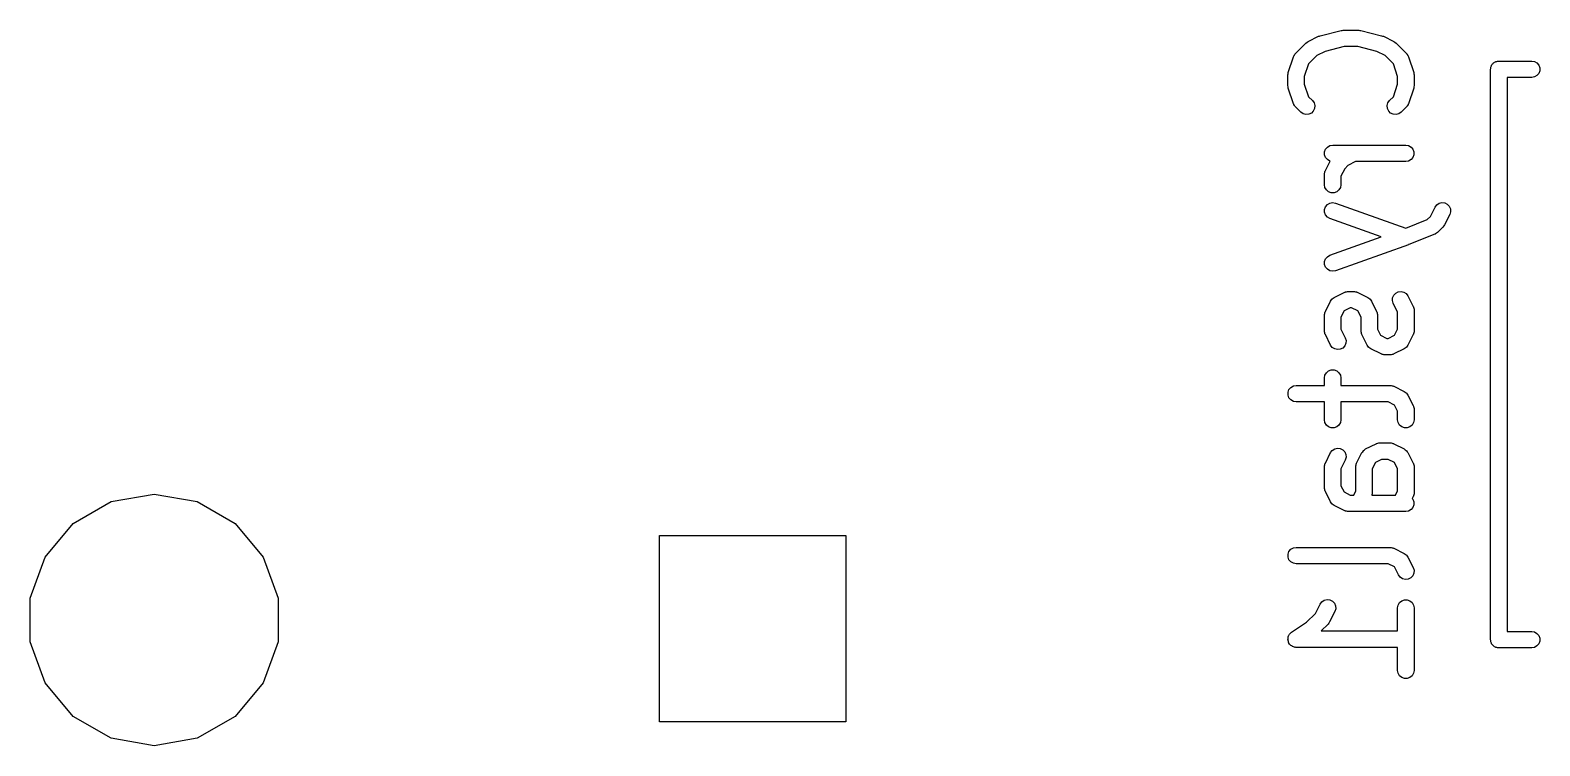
# Model space of a CAD drawing. Extents: x 17 to 274, y -105 to -6.
# Drawn here: x 99.41 to 113.17, y -56.07 to -49.54 of the extents above; entities that cross this region are included whole.
import ezdxf

# ---------------------------------------------------------------- set-up
doc = ezdxf.new("R2010")
doc.units = 0
doc.header["$MEASUREMENT"] = 0
doc.layers.add('BLACK', color=7, linetype='CONTINUOUS')

msp = doc.modelspace()

# ---------------------------------------------------------------- linework, layer by layer
at = {"layer": 'Black'}
for p, q in [((111.172, -49.5939), (111.363, -49.5463)), ((111.363, -49.5463), (111.372, -49.5456)), ((111.372, -49.5456), (111.381, -49.544)), ((111.381, -49.544), (111.524, -49.544)), ((111.524, -49.544), (111.533, -49.5456)), ((111.533, -49.5456), (111.542, -49.5463)), ((111.542, -49.5463), (111.732, -49.5939)), ((110.947, -49.7565), (111.042, -49.6613)), ((111.042, -49.6613), (111.052, -49.6544)), ((111.052, -49.6544), (111.062, -49.6472)), ((111.062, -49.6472), (111.157, -49.5996)), ((111.157, -49.5996), (111.165, -49.5972)), ((111.165, -49.5972), (111.172, -49.5939)), ((111.732, -49.5939), (111.74, -49.5972)), ((111.74, -49.5972), (111.748, -49.5996)), ((111.748, -49.5996), (111.843, -49.6472)), ((111.843, -49.6472), (111.853, -49.6544)), ((111.853, -49.6544), (111.863, -49.6613)), ((111.863, -49.6613), (111.958, -49.7565)), ((110.881, -49.9287), (110.929, -49.7858)), ((110.929, -49.7858), (110.931, -49.782)), ((110.931, -49.782), (110.932, -49.7778)), ((110.932, -49.7778), (110.937, -49.7706)), ((110.937, -49.7706), (110.941, -49.7629)), ((110.941, -49.7629), (110.944, -49.76)), ((110.944, -49.76), (110.947, -49.7565)), ((111.14, -49.7759), (111.066, -49.85)), ((111.217, -49.7374), (111.14, -49.7759)), ((111.39, -49.694), (111.217, -49.7374)), ((111.515, -49.694), (111.39, -49.694)), ((111.688, -49.7374), (111.515, -49.694)), ((111.765, -49.7759), (111.688, -49.7374)), ((111.839, -49.85), (111.765, -49.7759)), ((111.958, -49.7565), (111.96, -49.76)), ((111.96, -49.76), (111.964, -49.7629)), ((111.964, -49.7629), (111.968, -49.7706)), ((111.968, -49.7706), (111.973, -49.7778)), ((111.973, -49.7778), (111.974, -49.782)), ((111.974, -49.782), (111.976, -49.7858)), ((111.976, -49.7858), (112.024, -49.9287)), ((112.794, -49.8261), (112.8, -49.825)), ((112.8, -49.825), (113.1, -49.825)), ((113.1, -49.825), (113.126, -49.8295)), ((110.877, -49.9524), (110.879, -49.9405)), ((110.877, -50.0476), (110.877, -49.9524)), ((110.879, -49.9405), (110.881, -49.9287)), ((111.066, -49.85), (111.027, -49.9646)), ((111.877, -49.9646), (111.839, -49.85)), ((112.024, -49.9287), (112.025, -49.9405)), ((112.025, -49.9405), (112.027, -49.9524)), ((112.027, -49.9524), (112.027, -50.0476)), ((112.725, -49.9), (112.726, -49.8935)), ((112.725, -55.1), (112.725, -49.9)), ((112.726, -49.887), (112.728, -49.8808)), ((112.726, -49.8935), (112.726, -49.887)), ((112.728, -49.8808), (112.73, -49.8743)), ((112.73, -49.8743), (112.733, -49.8687)), ((112.733, -49.8687), (112.735, -49.8625)), ((112.735, -49.8625), (112.739, -49.8575)), ((112.739, -49.8575), (112.743, -49.8518)), ((112.743, -49.8518), (112.748, -49.8476)), ((112.748, -49.8476), (112.752, -49.8425)), ((112.752, -49.8425), (112.757, -49.8393)), ((112.757, -49.8393), (112.762, -49.835)), ((112.762, -49.835), (112.769, -49.8328)), ((112.769, -49.8328), (112.774, -49.8295)), ((112.774, -49.8295), (112.781, -49.8284)), ((112.781, -49.8284), (112.787, -49.8261)), ((112.787, -49.8261), (112.794, -49.8261)), ((113.126, -49.8295), (113.148, -49.8425)), ((113.148, -49.9575), (113.126, -49.9705)), ((113.148, -49.8425), (113.165, -49.8625)), ((113.165, -49.9375), (113.148, -49.9575)), ((113.165, -49.8625), (113.174, -49.887)), ((113.174, -49.913), (113.165, -49.9375)), ((113.174, -49.887), (113.174, -49.913)), ((110.879, -50.0595), (110.877, -50.0476)), ((110.881, -50.0713), (110.879, -50.0595)), ((110.929, -50.2142), (110.881, -50.0713)), ((111.027, -49.9646), (111.027, -50.0354)), ((111.027, -50.0354), (111.066, -50.15)), ((111.839, -50.15), (111.877, -50.0354)), ((111.877, -50.0354), (111.877, -49.9646)), ((112.024, -50.0713), (111.976, -50.2142)), ((112.025, -50.0595), (112.024, -50.0713)), ((112.027, -50.0476), (112.025, -50.0595)), ((113.1, -49.975), (112.875, -49.975)), ((112.875, -49.975), (112.875, -55.025)), ((113.126, -49.9705), (113.1, -49.975)), ((110.931, -50.218), (110.929, -50.2142)), ((110.932, -50.2222), (110.931, -50.218)), ((110.937, -50.2294), (110.932, -50.2222)), ((110.941, -50.2371), (110.937, -50.2294)), ((110.944, -50.24), (110.941, -50.2371)), ((111.066, -50.15), (111.101, -50.1851)), ((111.101, -50.1851), (111.116, -50.2064)), ((111.116, -50.2064), (111.122, -50.2316)), ((111.122, -50.2316), (111.12, -50.2575)), ((111.782, -50.2316), (111.789, -50.2064)), ((111.785, -50.2575), (111.782, -50.2316)), ((111.789, -50.2064), (111.804, -50.1851)), ((111.804, -50.1851), (111.839, -50.15)), ((111.964, -50.2371), (111.96, -50.24)), ((111.968, -50.2294), (111.964, -50.2371)), ((111.973, -50.2222), (111.968, -50.2294)), ((111.974, -50.218), (111.973, -50.2222)), ((111.976, -50.2142), (111.974, -50.218)), ((110.947, -50.2435), (110.944, -50.24)), ((110.995, -50.2911), (110.947, -50.2435)), ((111.016, -50.3061), (110.995, -50.2911)), ((111.041, -50.3128), (111.016, -50.3061)), ((111.067, -50.3105), (111.041, -50.3128)), ((111.091, -50.2995), (111.067, -50.3105)), ((111.109, -50.2811), (111.091, -50.2995)), ((111.12, -50.2575), (111.109, -50.2811)), ((111.796, -50.2811), (111.785, -50.2575)), ((111.814, -50.2995), (111.796, -50.2811)), ((111.838, -50.3105), (111.814, -50.2995)), ((111.864, -50.3128), (111.838, -50.3105)), ((111.889, -50.3061), (111.864, -50.3128)), ((111.91, -50.2911), (111.889, -50.3061)), ((111.958, -50.2435), (111.91, -50.2911)), ((111.96, -50.24), (111.958, -50.2435)), ((111.212, -50.6536), (111.221, -50.6292)), ((111.221, -50.6292), (111.238, -50.6092)), ((111.238, -50.6092), (111.26, -50.5962)), ((111.26, -50.5962), (111.286, -50.5917)), ((111.286, -50.5917), (111.952, -50.5917)), ((111.952, -50.5917), (111.978, -50.5962)), ((111.978, -50.5962), (112.001, -50.6092)), ((112.001, -50.6092), (112.017, -50.6292)), ((112.017, -50.6292), (112.026, -50.6536)), ((111.212, -50.6797), (111.212, -50.6536)), ((111.221, -50.7042), (111.212, -50.6797)), ((111.219, -50.8236), (111.262, -50.7374)), ((111.238, -50.7241), (111.221, -50.7042)), ((111.26, -50.7371), (111.238, -50.7241)), ((111.262, -50.7374), (111.26, -50.7371)), ((111.425, -50.7759), (111.395, -50.8063)), ((111.494, -50.7417), (111.425, -50.7759)), ((111.952, -50.7417), (111.494, -50.7417)), ((111.978, -50.7371), (111.952, -50.7417)), ((112.001, -50.7241), (111.978, -50.7371)), ((112.017, -50.7042), (112.001, -50.7241)), ((112.026, -50.6797), (112.017, -50.7042)), ((112.026, -50.6536), (112.026, -50.6797)), ((111.211, -50.8486), (111.214, -50.8401)), ((111.211, -50.8529), (111.211, -50.8486)), ((111.211, -50.8571), (111.211, -50.8529)), ((111.211, -50.9524), (111.211, -50.8571)), ((111.214, -50.8401), (111.215, -50.8315)), ((111.215, -50.8315), (111.217, -50.8277)), ((111.217, -50.8277), (111.219, -50.8236)), ((111.395, -50.8063), (111.361, -50.8748)), ((111.361, -50.8748), (111.361, -50.9524)), ((111.215, -50.978), (111.211, -50.9524)), ((111.228, -51.0006), (111.215, -50.978)), ((111.248, -51.0173), (111.228, -51.0006)), ((111.273, -51.0262), (111.248, -51.0173)), ((111.299, -51.0262), (111.273, -51.0262)), ((111.323, -51.0173), (111.299, -51.0262)), ((111.343, -51.0006), (111.323, -51.0173)), ((111.356, -50.978), (111.343, -51.0006)), ((111.361, -50.9524), (111.356, -50.978)), ((111.212, -51.1779), (111.221, -51.1534)), ((111.212, -51.2039), (111.212, -51.1779)), ((111.221, -51.1534), (111.237, -51.1333)), ((111.237, -51.1333), (111.26, -51.1202)), ((111.26, -51.1202), (111.285, -51.1155)), ((111.285, -51.1155), (111.311, -51.1198)), ((111.311, -51.1198), (111.951, -51.3484)), ((112.176, -51.2413), (112.219, -51.1569)), ((112.219, -51.1569), (112.234, -51.136)), ((112.234, -51.136), (112.256, -51.1217)), ((112.256, -51.1217), (112.281, -51.1156)), ((112.281, -51.1156), (112.307, -51.1186)), ((112.307, -51.1186), (112.33, -51.1302)), ((112.33, -51.1302), (112.348, -51.1492)), ((112.348, -51.1492), (112.359, -51.1731)), ((112.36, -51.1991), (112.353, -51.224)), ((112.359, -51.1731), (112.36, -51.1991)), ((111.221, -51.2284), (111.212, -51.2039)), ((111.238, -51.2482), (111.221, -51.2284)), ((111.26, -51.2611), (111.238, -51.2482)), ((111.729, -51.4286), (111.26, -51.2611)), ((111.951, -51.3484), (112.148, -51.2694)), ((112.148, -51.2694), (112.176, -51.2413)), ((112.291, -51.3387), (112.244, -51.3864)), ((112.298, -51.3289), (112.291, -51.3387)), ((112.305, -51.3193), (112.298, -51.3289)), ((112.353, -51.224), (112.305, -51.3193)), ((111.26, -51.596), (111.729, -51.4286)), ((112.218, -51.403), (111.98, -51.4982)), ((112.22, -51.4019), (112.218, -51.403)), ((112.222, -51.4013), (112.22, -51.4019)), ((112.231, -51.395), (112.222, -51.4013)), ((112.24, -51.3892), (112.231, -51.395)), ((112.242, -51.3876), (112.24, -51.3892)), ((112.244, -51.3864), (112.242, -51.3876)), ((111.221, -51.6288), (111.238, -51.6089)), ((111.238, -51.6089), (111.26, -51.596)), ((111.978, -51.4992), (111.311, -51.7373)), ((111.979, -51.4984), (111.978, -51.4989)), ((111.978, -51.4989), (111.978, -51.499)), ((111.978, -51.499), (111.978, -51.4992)), ((111.98, -51.4982), (111.979, -51.4984)), ((111.212, -51.6532), (111.221, -51.6288)), ((111.212, -51.6792), (111.212, -51.6532)), ((111.221, -51.7038), (111.212, -51.6792)), ((111.237, -51.7238), (111.221, -51.7038)), ((111.26, -51.737), (111.237, -51.7238)), ((111.285, -51.7417), (111.26, -51.737)), ((111.311, -51.7373), (111.285, -51.7417)), ((111.219, -52.1093), (111.266, -52.0141)), ((111.266, -52.0141), (111.273, -52.0052)), ((111.273, -52.0052), (111.279, -51.9961)), ((111.279, -51.9961), (111.281, -51.9948)), ((111.281, -51.9948), (111.282, -51.9932)), ((111.282, -51.9932), (111.291, -51.9871)), ((111.291, -51.9871), (111.3, -51.9805)), ((111.3, -51.9805), (111.395, -51.9329)), ((111.395, -51.9329), (111.399, -51.9317)), ((111.399, -51.9317), (111.403, -51.9295)), ((111.403, -51.9295), (111.412, -51.928)), ((111.412, -51.928), (111.42, -51.9255)), ((111.42, -51.9255), (111.424, -51.9258)), ((111.424, -51.9258), (111.429, -51.925)), ((111.429, -51.925), (111.476, -51.925)), ((111.476, -51.925), (111.48, -51.9258)), ((111.48, -51.9258), (111.485, -51.9255)), ((111.485, -51.9255), (111.493, -51.928)), ((111.493, -51.928), (111.502, -51.9295)), ((111.502, -51.9295), (111.506, -51.9317)), ((111.506, -51.9317), (111.51, -51.9329)), ((111.51, -51.9329), (111.605, -51.9805)), ((111.605, -51.9805), (111.614, -51.9871)), ((111.614, -51.9871), (111.623, -51.9932)), ((111.623, -51.9932), (111.624, -51.9948)), ((111.624, -51.9948), (111.626, -51.9961)), ((111.626, -51.9961), (111.632, -52.0052)), ((111.632, -52.0052), (111.639, -52.0141)), ((111.639, -52.0141), (111.686, -52.1093)), ((111.83, -52.0086), (111.832, -51.9826)), ((111.838, -52.0335), (111.83, -52.0086)), ((111.832, -51.9826), (111.842, -51.9587)), ((111.842, -51.9587), (111.86, -51.9398)), ((111.86, -51.9398), (111.883, -51.9281)), ((111.883, -51.9281), (111.909, -51.9251)), ((111.909, -51.9251), (111.935, -51.9312)), ((111.935, -51.9312), (111.956, -51.9455)), ((111.956, -51.9455), (111.972, -51.9665)), ((111.972, -51.9665), (112.019, -52.0617)), ((111.211, -52.1343), (111.214, -52.1259)), ((111.211, -52.1386), (111.211, -52.1343)), ((111.211, -52.1429), (111.211, -52.1386)), ((111.211, -52.2857), (111.211, -52.1429)), ((111.214, -52.1259), (111.215, -52.1172)), ((111.215, -52.1172), (111.217, -52.1135)), ((111.217, -52.1135), (111.219, -52.1093)), ((111.389, -52.1035), (111.361, -52.1606)), ((111.361, -52.1606), (111.361, -52.268)), ((111.446, -52.075), (111.389, -52.1035)), ((111.458, -52.075), (111.446, -52.075)), ((111.516, -52.1035), (111.458, -52.075)), ((111.544, -52.1606), (111.516, -52.1035)), ((111.544, -52.2857), (111.544, -52.1606)), ((111.686, -52.1093), (111.687, -52.1135)), ((111.687, -52.1135), (111.69, -52.1172)), ((111.69, -52.1172), (111.691, -52.1259)), ((111.691, -52.1259), (111.694, -52.1343)), ((111.694, -52.1343), (111.693, -52.1386)), ((111.693, -52.1386), (111.694, -52.1429)), ((111.694, -52.1429), (111.694, -52.268)), ((111.877, -52.1129), (111.838, -52.0335)), ((111.877, -52.268), (111.877, -52.1129)), ((112.019, -52.0617), (112.021, -52.0658)), ((112.021, -52.0658), (112.023, -52.0696)), ((112.023, -52.0696), (112.024, -52.0782)), ((112.024, -52.0782), (112.027, -52.0867)), ((112.027, -52.0867), (112.027, -52.091)), ((112.027, -52.091), (112.027, -52.0952)), ((112.027, -52.0952), (112.027, -52.2857)), ((111.211, -52.29), (111.211, -52.2857)), ((111.211, -52.2943), (111.211, -52.29)), ((111.214, -52.3027), (111.211, -52.2943)), ((111.215, -52.3114), (111.214, -52.3027)), ((111.361, -52.268), (111.4, -52.3474)), ((111.545, -52.29), (111.544, -52.2857)), ((111.545, -52.2943), (111.545, -52.29)), ((111.547, -52.3027), (111.545, -52.2943)), ((111.549, -52.3114), (111.547, -52.3027)), ((111.694, -52.268), (111.723, -52.3251)), ((111.849, -52.3251), (111.877, -52.268)), ((112.024, -52.3027), (112.023, -52.3114)), ((112.027, -52.2943), (112.024, -52.3027)), ((112.027, -52.2857), (112.027, -52.29)), ((112.027, -52.29), (112.027, -52.2943)), ((111.217, -52.3151), (111.215, -52.3114)), ((111.219, -52.3193), (111.217, -52.3151)), ((111.266, -52.4145), (111.219, -52.3193)), ((111.282, -52.4354), (111.266, -52.4145)), ((111.304, -52.4498), (111.282, -52.4354)), ((111.396, -52.4223), (111.378, -52.4412)), ((111.406, -52.3984), (111.396, -52.4223)), ((111.4, -52.3474), (111.408, -52.3724)), ((111.408, -52.3724), (111.406, -52.3984)), ((111.551, -52.3151), (111.549, -52.3114)), ((111.552, -52.3193), (111.551, -52.3151)), ((111.6, -52.4145), (111.552, -52.3193)), ((111.606, -52.4233), (111.6, -52.4145)), ((111.612, -52.4325), (111.606, -52.4233)), ((111.614, -52.4338), (111.612, -52.4325)), ((111.615, -52.4354), (111.614, -52.4338)), ((111.624, -52.4415), (111.615, -52.4354)), ((111.723, -52.3251), (111.78, -52.3536)), ((111.78, -52.3536), (111.792, -52.3536)), ((111.792, -52.3536), (111.849, -52.3251)), ((111.956, -52.4354), (111.947, -52.4415)), ((111.958, -52.4338), (111.956, -52.4354)), ((111.959, -52.4325), (111.958, -52.4338)), ((111.965, -52.4233), (111.959, -52.4325)), ((111.972, -52.4145), (111.965, -52.4233)), ((112.019, -52.3193), (111.972, -52.4145)), ((112.021, -52.3151), (112.019, -52.3193)), ((112.023, -52.3114), (112.021, -52.3151)), ((111.329, -52.4558), (111.304, -52.4498)), ((111.355, -52.4528), (111.329, -52.4558)), ((111.378, -52.4412), (111.355, -52.4528)), ((111.633, -52.448), (111.624, -52.4415)), ((111.728, -52.4957), (111.633, -52.448)), ((111.733, -52.4969), (111.728, -52.4957)), ((111.736, -52.499), (111.733, -52.4969)), ((111.745, -52.5006), (111.736, -52.499)), ((111.753, -52.5031), (111.745, -52.5006)), ((111.758, -52.5028), (111.753, -52.5031)), ((111.762, -52.5036), (111.758, -52.5028)), ((111.81, -52.5036), (111.762, -52.5036)), ((111.814, -52.5028), (111.81, -52.5036)), ((111.818, -52.5031), (111.814, -52.5028)), ((111.827, -52.5006), (111.818, -52.5031)), ((111.835, -52.499), (111.827, -52.5006)), ((111.839, -52.4969), (111.835, -52.499)), ((111.843, -52.4957), (111.839, -52.4969)), ((111.938, -52.448), (111.843, -52.4957)), ((111.947, -52.4415), (111.938, -52.448)), ((111.211, -52.7143), (111.215, -52.6886)), ((111.211, -52.7821), (111.211, -52.7143)), ((111.215, -52.6886), (111.228, -52.6661)), ((111.228, -52.6661), (111.248, -52.6493)), ((111.248, -52.6493), (111.273, -52.6404)), ((111.273, -52.6404), (111.299, -52.6404)), ((111.299, -52.6404), (111.323, -52.6493)), ((111.323, -52.6493), (111.343, -52.6661)), ((111.343, -52.6661), (111.356, -52.6886)), ((111.356, -52.6886), (111.361, -52.7143)), ((111.361, -52.7143), (111.361, -52.7821)), ((110.879, -52.8441), (110.887, -52.8196)), ((110.879, -52.8702), (110.879, -52.8441)), ((110.887, -52.8196), (110.904, -52.7997)), ((110.904, -52.7997), (110.927, -52.7867)), ((110.927, -52.7867), (110.952, -52.7821)), ((110.952, -52.7821), (111.211, -52.7821)), ((111.361, -52.7821), (111.81, -52.7821)), ((111.81, -52.7821), (111.814, -52.7829)), ((111.814, -52.7829), (111.818, -52.7826)), ((111.818, -52.7826), (111.827, -52.7851)), ((111.827, -52.7851), (111.835, -52.7867)), ((111.835, -52.7867), (111.839, -52.7888)), ((111.839, -52.7888), (111.843, -52.7901)), ((111.843, -52.7901), (111.938, -52.8377)), ((111.938, -52.8377), (111.947, -52.8442)), ((111.947, -52.8442), (111.956, -52.8503)), ((111.956, -52.8503), (111.958, -52.852)), ((111.958, -52.852), (111.959, -52.8532)), ((111.959, -52.8532), (111.965, -52.8624)), ((110.887, -52.8946), (110.879, -52.8702)), ((110.904, -52.9146), (110.887, -52.8946)), ((110.927, -52.9276), (110.904, -52.9146)), ((110.952, -52.9321), (110.927, -52.9276)), ((111.211, -52.9321), (110.952, -52.9321)), ((111.211, -53.0952), (111.211, -52.9321)), ((111.792, -52.9321), (111.361, -52.9321)), ((111.361, -52.9321), (111.361, -53.0952)), ((111.849, -52.9607), (111.792, -52.9321)), ((111.877, -53.0177), (111.849, -52.9607)), ((111.965, -52.8624), (111.972, -52.8712)), ((111.972, -52.8712), (112.019, -52.9665)), ((112.019, -52.9665), (112.021, -52.9706)), ((112.021, -52.9706), (112.023, -52.9743)), ((112.023, -52.9743), (112.024, -52.983)), ((112.024, -52.983), (112.027, -52.9914)), ((111.215, -53.1209), (111.211, -53.0952)), ((111.228, -53.1434), (111.215, -53.1209)), ((111.356, -53.1209), (111.343, -53.1434)), ((111.361, -53.0952), (111.356, -53.1209)), ((111.877, -53.0952), (111.877, -53.0177)), ((111.882, -53.1209), (111.877, -53.0952)), ((111.895, -53.1434), (111.882, -53.1209)), ((112.023, -53.1209), (112.01, -53.1434)), ((112.027, -53.0952), (112.023, -53.1209)), ((112.027, -52.9914), (112.027, -52.9957)), ((112.027, -52.9957), (112.027, -53)), ((112.027, -53), (112.027, -53.0952)), ((111.248, -53.1602), (111.228, -53.1434)), ((111.273, -53.1691), (111.248, -53.1602)), ((111.299, -53.1691), (111.273, -53.1691)), ((111.323, -53.1602), (111.299, -53.1691)), ((111.343, -53.1434), (111.323, -53.1602)), ((111.915, -53.1602), (111.895, -53.1434)), ((111.939, -53.1691), (111.915, -53.1602)), ((111.965, -53.1691), (111.939, -53.1691)), ((111.99, -53.1602), (111.965, -53.1691)), ((112.01, -53.1434), (111.99, -53.1602)), ((111.219, -53.4903), (111.266, -53.395)), ((111.266, -53.395), (111.282, -53.3741)), ((111.282, -53.3741), (111.304, -53.3598)), ((111.304, -53.3598), (111.329, -53.3537)), ((111.329, -53.3537), (111.355, -53.3567)), ((111.355, -53.3567), (111.378, -53.3683)), ((111.378, -53.3683), (111.396, -53.3872)), ((111.396, -53.3872), (111.406, -53.4111)), ((111.504, -53.4903), (111.552, -53.395)), ((111.552, -53.395), (111.559, -53.3862)), ((111.559, -53.3862), (111.565, -53.377)), ((111.565, -53.377), (111.566, -53.3758)), ((111.566, -53.3758), (111.567, -53.3741)), ((111.567, -53.3741), (111.577, -53.368)), ((111.577, -53.368), (111.586, -53.3615)), ((111.586, -53.3615), (111.681, -53.3139)), ((111.681, -53.3139), (111.685, -53.3126)), ((111.685, -53.3126), (111.689, -53.3105)), ((111.689, -53.3105), (111.697, -53.3089)), ((111.697, -53.3089), (111.706, -53.3064)), ((111.706, -53.3064), (111.71, -53.3067)), ((111.71, -53.3067), (111.714, -53.306)), ((111.714, -53.306), (111.81, -53.306)), ((111.81, -53.306), (111.814, -53.3067)), ((111.814, -53.3067), (111.818, -53.3064)), ((111.818, -53.3064), (111.827, -53.3089)), ((111.827, -53.3089), (111.835, -53.3105)), ((111.835, -53.3105), (111.839, -53.3126)), ((111.839, -53.3126), (111.843, -53.3139)), ((111.843, -53.3139), (111.938, -53.3615)), ((111.938, -53.3615), (111.947, -53.368)), ((111.947, -53.368), (111.956, -53.3741)), ((111.956, -53.3741), (111.958, -53.3758)), ((111.958, -53.3758), (111.959, -53.377)), ((111.959, -53.377), (111.965, -53.3862)), ((111.965, -53.3862), (111.972, -53.395)), ((111.972, -53.395), (112.019, -53.4903)), ((111.211, -53.5152), (111.214, -53.5068)), ((111.211, -53.5196), (111.211, -53.5152)), ((111.211, -53.5238), (111.211, -53.5196)), ((111.211, -53.7143), (111.211, -53.5238)), ((111.214, -53.5068), (111.215, -53.4982)), ((111.215, -53.4982), (111.217, -53.4944)), ((111.217, -53.4944), (111.219, -53.4903)), ((111.4, -53.4621), (111.361, -53.5415)), ((111.361, -53.5415), (111.361, -53.6966)), ((111.408, -53.4371), (111.4, -53.4621)), ((111.406, -53.4111), (111.408, -53.4371)), ((111.496, -53.5238), (111.497, -53.5196)), ((111.496, -53.7442), (111.496, -53.5238)), ((111.497, -53.5152), (111.499, -53.5068)), ((111.497, -53.5196), (111.497, -53.5152)), ((111.499, -53.5068), (111.501, -53.4982)), ((111.501, -53.4982), (111.503, -53.4944)), ((111.503, -53.4944), (111.504, -53.4903)), ((111.675, -53.4845), (111.646, -53.5415)), ((111.646, -53.5415), (111.646, -53.7619)), ((111.732, -53.456), (111.675, -53.4845)), ((111.792, -53.456), (111.732, -53.456)), ((111.849, -53.4845), (111.792, -53.456)), ((111.877, -53.5415), (111.849, -53.4845)), ((111.877, -53.7442), (111.877, -53.5415)), ((112.019, -53.4903), (112.021, -53.4944)), ((112.021, -53.4944), (112.023, -53.4982)), ((112.023, -53.4982), (112.024, -53.5068)), ((112.024, -53.5068), (112.027, -53.5152)), ((112.027, -53.5152), (112.027, -53.5195)), ((112.027, -53.5195), (112.027, -53.5238)), ((112.027, -53.5238), (112.027, -53.7619)), ((100.148, -53.8418), (100.54, -53.7726)), ((100.54, -53.7726), (100.932, -53.8418)), ((111.211, -53.7185), (111.211, -53.7143)), ((111.211, -53.7229), (111.211, -53.7185)), ((111.214, -53.7313), (111.211, -53.7229)), ((111.215, -53.7399), (111.214, -53.7313)), ((111.217, -53.7437), (111.215, -53.7399)), ((111.219, -53.7478), (111.217, -53.7437)), ((111.266, -53.8431), (111.219, -53.7478)), ((111.361, -53.6966), (111.389, -53.7536)), ((111.389, -53.7536), (111.446, -53.7821)), ((111.446, -53.7821), (111.477, -53.7821)), ((111.477, -53.7821), (111.496, -53.7442)), ((111.646, -53.7705), (111.643, -53.7789)), ((111.643, -53.7789), (111.643, -53.7821)), ((111.643, -53.7821), (111.858, -53.7821)), ((111.646, -53.7619), (111.646, -53.7662)), ((111.646, -53.7662), (111.646, -53.7705)), ((111.858, -53.7821), (111.877, -53.7442)), ((112.019, -53.7954), (112.011, -53.8122)), ((112.011, -53.8122), (112.017, -53.8196)), ((112.021, -53.7913), (112.019, -53.7954)), ((112.023, -53.7876), (112.021, -53.7913)), ((112.024, -53.7789), (112.023, -53.7876)), ((112.027, -53.7705), (112.024, -53.7789)), ((112.027, -53.7619), (112.027, -53.7662)), ((112.027, -53.7662), (112.027, -53.7705)), ((99.8025, -54.0411), (100.148, -53.8418)), ((100.932, -53.8418), (101.278, -54.0411)), ((111.273, -53.8519), (111.266, -53.8431)), ((111.279, -53.8611), (111.273, -53.8519)), ((111.281, -53.8623), (111.279, -53.8611)), ((111.282, -53.864), (111.281, -53.8623)), ((111.291, -53.87), (111.282, -53.864)), ((111.3, -53.8766), (111.291, -53.87)), ((111.395, -53.9242), (111.3, -53.8766)), ((111.399, -53.9255), (111.395, -53.9242)), ((111.403, -53.9276), (111.399, -53.9255)), ((111.412, -53.9291), (111.403, -53.9276)), ((111.42, -53.9317), (111.412, -53.9291)), ((111.424, -53.9314), (111.42, -53.9317)), ((111.429, -53.9321), (111.424, -53.9314)), ((111.952, -53.9321), (111.429, -53.9321)), ((111.978, -53.9276), (111.952, -53.9321)), ((112.001, -53.9146), (111.978, -53.9276)), ((112.017, -53.8946), (112.001, -53.9146)), ((112.017, -53.8196), (112.026, -53.8441)), ((112.026, -53.8702), (112.017, -53.8946)), ((112.026, -53.8441), (112.026, -53.8702)), ((99.5464, -54.3463), (99.8025, -54.0411)), ((101.278, -54.0411), (101.534, -54.3463)), ((105.148, -55.8501), (105.148, -54.1509)), ((105.148, -54.1509), (106.847, -54.1509)), ((106.847, -54.1509), (106.847, -55.8501)), ((99.4101, -54.7208), (99.5464, -54.3463)), ((101.534, -54.3463), (101.67, -54.7208)), ((110.879, -54.3203), (110.887, -54.2958)), ((110.879, -54.3464), (110.879, -54.3203)), ((110.887, -54.3708), (110.879, -54.3464)), ((110.887, -54.2958), (110.904, -54.2759)), ((110.904, -54.2759), (110.927, -54.2629)), ((110.927, -54.2629), (110.952, -54.2583)), ((110.952, -54.2583), (111.81, -54.2583)), ((111.81, -54.2583), (111.814, -54.2591)), ((111.814, -54.2591), (111.818, -54.2588)), ((111.818, -54.2588), (111.827, -54.2613)), ((111.827, -54.2613), (111.835, -54.2629)), ((111.835, -54.2629), (111.839, -54.265)), ((111.839, -54.265), (111.843, -54.2663)), ((111.843, -54.2663), (111.938, -54.3139)), ((111.938, -54.3139), (111.947, -54.3204)), ((111.947, -54.3204), (111.956, -54.3265)), ((111.956, -54.3265), (111.958, -54.3282)), ((111.958, -54.3282), (111.959, -54.3294)), ((111.959, -54.3294), (111.965, -54.3386)), ((111.965, -54.3386), (111.972, -54.3474)), ((111.972, -54.3474), (112.019, -54.4427)), ((110.904, -54.3908), (110.887, -54.3708)), ((110.927, -54.4038), (110.904, -54.3908)), ((110.952, -54.4083), (110.927, -54.4038)), ((111.792, -54.4083), (110.952, -54.4083)), ((111.849, -54.4369), (111.792, -54.4083)), ((111.885, -54.5097), (111.849, -54.4369)), ((112.025, -54.4936), (112.015, -54.5175)), ((112.019, -54.4427), (112.027, -54.4676)), ((112.027, -54.4676), (112.025, -54.4936)), ((111.901, -54.5307), (111.885, -54.5097)), ((111.923, -54.545), (111.901, -54.5307)), ((111.948, -54.5511), (111.923, -54.545)), ((111.974, -54.5481), (111.948, -54.5511)), ((111.997, -54.5364), (111.974, -54.5481)), ((112.015, -54.5175), (111.997, -54.5364)), ((99.4101, -55.1192), (99.4101, -54.7208)), ((101.67, -54.7208), (101.67, -55.1192)), ((111.129, -54.8603), (111.171, -54.776)), ((111.171, -54.776), (111.187, -54.7551)), ((111.187, -54.7551), (111.208, -54.7407)), ((111.208, -54.7407), (111.234, -54.7347)), ((111.234, -54.7347), (111.259, -54.7376)), ((111.259, -54.7376), (111.283, -54.7493)), ((111.283, -54.7493), (111.301, -54.7682)), ((111.301, -54.7682), (111.311, -54.7921)), ((111.882, -54.7839), (111.895, -54.7613)), ((111.895, -54.7613), (111.915, -54.7446)), ((111.915, -54.7446), (111.939, -54.7357)), ((111.939, -54.7357), (111.965, -54.7357)), ((111.965, -54.7357), (111.99, -54.7446)), ((111.99, -54.7446), (112.01, -54.7613)), ((112.01, -54.7613), (112.023, -54.7839)), ((111.047, -54.9417), (111.129, -54.8603)), ((111.305, -54.8431), (111.258, -54.9383)), ((111.313, -54.8181), (111.305, -54.8431)), ((111.311, -54.7921), (111.313, -54.8181)), ((111.877, -54.8095), (111.882, -54.7839)), ((111.877, -55.0202), (111.877, -54.8095)), ((112.023, -54.7839), (112.027, -54.8095)), ((112.027, -54.8095), (112.027, -55.381)), ((110.887, -55.0577), (110.89, -55.0546)), ((110.89, -55.0546), (110.892, -55.0508)), ((110.892, -55.0508), (110.898, -55.0446)), ((110.898, -55.0446), (110.904, -55.0378)), ((110.904, -55.0378), (110.908, -55.0357)), ((110.908, -55.0357), (110.911, -55.0328)), ((110.911, -55.0328), (111.047, -54.9417)), ((111.244, -54.9578), (111.181, -55.0202)), ((111.181, -55.0202), (111.877, -55.0202)), ((111.25, -54.948), (111.244, -54.9578)), ((111.258, -54.9383), (111.25, -54.948)), ((112.875, -55.025), (113.1, -55.025)), ((113.1, -55.025), (113.126, -55.0295)), ((113.126, -55.0295), (113.148, -55.0425)), ((113.148, -55.0425), (113.165, -55.0625)), ((99.5464, -55.4937), (99.4101, -55.1192)), ((101.67, -55.1192), (101.534, -55.4937)), ((110.878, -55.1001), (110.879, -55.0912)), ((110.879, -55.1041), (110.878, -55.1001)), ((110.879, -55.0822), (110.88, -55.0783)), ((110.879, -55.0912), (110.879, -55.0822)), ((110.879, -55.1083), (110.879, -55.1041)), ((110.882, -55.1167), (110.879, -55.1083)), ((110.88, -55.0742), (110.884, -55.0662)), ((110.88, -55.0783), (110.88, -55.0742)), ((110.884, -55.1254), (110.882, -55.1167)), ((110.884, -55.0662), (110.887, -55.0577)), ((110.886, -55.1288), (110.884, -55.1254)), ((110.887, -55.1327), (110.886, -55.1288)), ((110.893, -55.1396), (110.887, -55.1327)), ((110.898, -55.147), (110.893, -55.1396)), ((110.902, -55.1495), (110.898, -55.147)), ((110.904, -55.1527), (110.902, -55.1495)), ((110.912, -55.1572), (110.904, -55.1527)), ((110.919, -55.1625), (110.912, -55.1572)), ((110.923, -55.1636), (110.919, -55.1625)), ((110.927, -55.1657), (110.923, -55.1636)), ((110.936, -55.1673), (110.927, -55.1657)), ((110.944, -55.1698), (110.936, -55.1673)), ((110.948, -55.1695), (110.944, -55.1698)), ((110.952, -55.1702), (110.948, -55.1695)), ((111.877, -55.1702), (110.952, -55.1702)), ((111.877, -55.381), (111.877, -55.1702)), ((112.726, -55.1065), (112.725, -55.1)), ((112.726, -55.113), (112.726, -55.1065)), ((112.728, -55.1192), (112.726, -55.113)), ((112.73, -55.1257), (112.728, -55.1192)), ((112.733, -55.1313), (112.73, -55.1257)), ((112.735, -55.1375), (112.733, -55.1313)), ((112.739, -55.1425), (112.735, -55.1375)), ((112.743, -55.1482), (112.739, -55.1425)), ((112.748, -55.1524), (112.743, -55.1482)), ((112.752, -55.1575), (112.748, -55.1524)), ((112.757, -55.1607), (112.752, -55.1575)), ((112.762, -55.165), (112.757, -55.1607)), ((112.769, -55.1672), (112.762, -55.165)), ((112.774, -55.1705), (112.769, -55.1672)), ((112.781, -55.1716), (112.774, -55.1705)), ((112.787, -55.1739), (112.781, -55.1716)), ((112.794, -55.1739), (112.787, -55.1739)), ((112.8, -55.175), (112.794, -55.1739)), ((113.1, -55.175), (112.8, -55.175)), ((113.126, -55.1705), (113.1, -55.175)), ((113.148, -55.1575), (113.126, -55.1705)), ((113.165, -55.1375), (113.148, -55.1575)), ((113.165, -55.0625), (113.174, -55.087)), ((113.174, -55.113), (113.165, -55.1375)), ((113.174, -55.087), (113.174, -55.113)), ((111.882, -55.4066), (111.877, -55.381)), ((111.895, -55.4292), (111.882, -55.4066)), ((111.915, -55.4459), (111.895, -55.4292)), ((111.939, -55.4548), (111.915, -55.4459)), ((111.965, -55.4548), (111.939, -55.4548)), ((111.99, -55.4459), (111.965, -55.4548)), ((112.01, -55.4292), (111.99, -55.4459)), ((112.023, -55.4066), (112.01, -55.4292)), ((112.027, -55.381), (112.023, -55.4066)), ((99.8025, -55.7989), (99.5464, -55.4937)), ((101.534, -55.4937), (101.278, -55.7989)), ((100.148, -55.9982), (99.8025, -55.7989)), ((101.278, -55.7989), (100.932, -55.9982)), ((106.847, -55.8501), (105.148, -55.8501)), ((100.54, -56.0674), (100.148, -55.9982)), ((100.932, -55.9982), (100.54, -56.0674))]:
    msp.add_line(p, q, dxfattribs=at)

doc.saveas('drawing.dxf')
